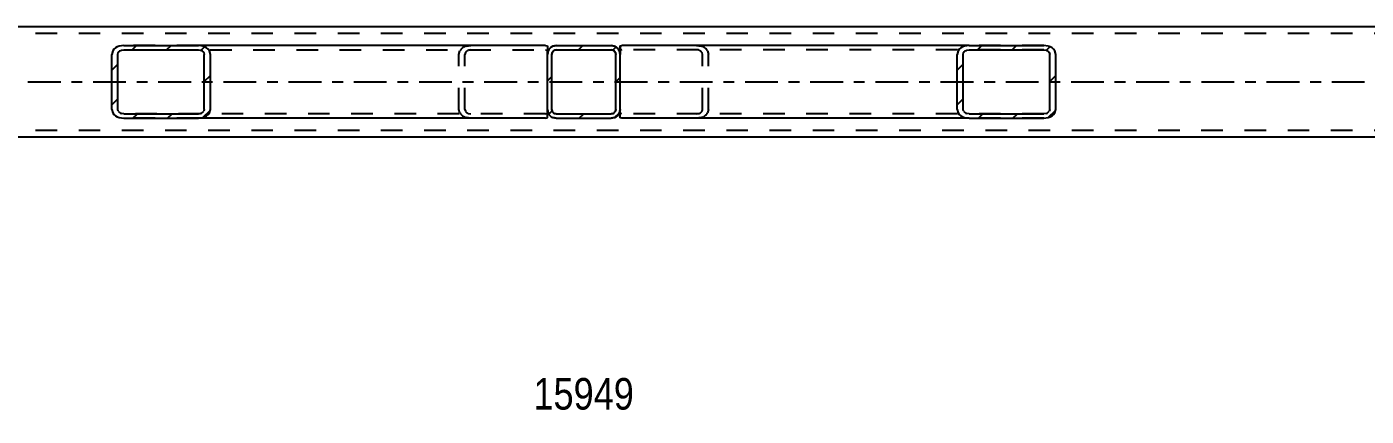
# Model space of a CAD drawing. Header units: millimetres. Extents: x -109 to 1080, y -501 to 340.
# Drawn here: x 267.6 to 389.2, y -387.9 to -352.6 of the extents above; entities that cross this region are included whole.
import ezdxf

# ---------------------------------------------------------------- set-up
doc = ezdxf.new("R2010")
doc.units = ezdxf.units.MM
doc.linetypes.add('DXK_LINE_DOT2', pattern=[3.9198, 1.9599, -1.9599])
doc.linetypes.add('DXK_LINE_DOT3', pattern=[5.9187, 2.979, -0.9799, 0.9799, -0.9799])
doc.styles.add('Arial Narrow', font='ARIALN.TTF', dxfattribs={"height": 0.2})

# ---------------------------------------------------------------- blocks, each defined once
blk = doc.blocks.new('Part-389666448-3709 - 3640')
at = {"linetype": 'Continuous'}
h = blk.add_hatch(dxfattribs=at)
h.set_pattern_fill('', scale=0.7, style=0, pattern_type=0)
h.set_pattern_definition([(45, (360.3828, -360.8155), (-1.57154, 1.57154), [])])
h.paths.add_polyline_path([(359.97, -360.88), (360.38, -360.82), (360.73, -360.64), (360.97, -360.38), (361.05, -360.08), (361.05, -355.08), (360.97, -354.77), (360.73, -354.51), (360.38, -354.34), (359.97, -354.28), (353.19, -354.28), (352.78, -354.34), (352.43, -354.51), (352.19, -354.77), (352.11, -355.08), (352.11, -360.08), (352.19, -360.38), (352.43, -360.64), (352.78, -360.82), (353.19, -360.88)])
h.paths.add_polyline_path([(352.99, -360.45), (352.81, -360.36), (352.69, -360.23), (352.65, -360.08), (352.65, -355.08), (352.69, -354.92), (352.81, -354.79), (352.99, -354.71), (353.19, -354.68), (359.97, -354.68), (360.18, -354.71), (360.35, -354.79), (360.47, -354.92), (360.51, -355.08), (360.51, -360.08), (360.47, -360.23), (360.35, -360.36), (360.18, -360.45), (359.97, -360.48), (353.19, -360.48)])
at = {"color": 2, "linetype": 'Continuous'}
for p, q in [((321.51, -354.3), (321.68, -354.28)), ((321.51, -354.3), (321.51, -355.08)), ((353.19, -354.28), (321.68, -354.28)), ((352.19, -354.77), (352.11, -355.08)), ((352.65, -355.08), (352.69, -354.92)), ((353.19, -354.28), (352.78, -354.34)), ((352.99, -354.71), (353.19, -354.68)), ((353.19, -354.28), (359.97, -354.28)), ((353.19, -354.68), (359.97, -354.68)), ((360.38, -354.34), (359.97, -354.28)), ((359.97, -354.68), (360.18, -354.71)), ((360.47, -354.92), (360.51, -355.08)), ((361.05, -355.08), (360.97, -354.77)), ((352.11, -360.08), (352.11, -355.08)), ((352.65, -360.08), (352.65, -355.08)), ((360.51, -360.08), (360.51, -355.08)), ((361.05, -360.08), (361.05, -355.08)), ((321.51, -360.82), (321.51, -360.08)), ((321.51, -360.85), (321.51, -360.82)), ((321.68, -360.88), (321.51, -360.85)), ((353.19, -360.88), (321.68, -360.88)), ((352.11, -360.08), (352.19, -360.38)), ((352.69, -360.23), (352.65, -360.08)), ((352.78, -360.82), (353.19, -360.88)), ((353.19, -360.48), (352.99, -360.45)), ((353.19, -360.48), (359.97, -360.48)), ((353.19, -360.88), (359.97, -360.88)), ((360.18, -360.45), (359.97, -360.48)), ((359.97, -360.88), (360.38, -360.82)), ((360.51, -360.08), (360.47, -360.23)), ((360.97, -360.38), (361.05, -360.08))]:
    blk.add_line(p, q, dxfattribs=at)
at = {"color": 7, "linetype": 'DXK_LINE_DOT2'}
for p, q in [((321.51, -354.7), (321.51, -354.3)), ((321.68, -354.68), (321.51, -354.7)), ((359.97, -354.68), (321.68, -354.68)), ((328.45, -354.28), (328.87, -354.34)), ((328.66, -354.71), (328.45, -354.68)), ((328.99, -355.08), (328.95, -354.92)), ((329.45, -354.77), (329.54, -355.08)), ((359.97, -354.28), (353.19, -354.28)), ((321.51, -360.64), (321.51, -355.08)), ((328.99, -360.08), (328.99, -355.08)), ((329.54, -360.08), (329.54, -355.08)), ((321.68, -360.48), (321.51, -360.45)), ((359.97, -360.48), (321.68, -360.48)), ((328.45, -360.48), (328.66, -360.45)), ((328.87, -360.82), (328.45, -360.88)), ((328.95, -360.23), (328.99, -360.08)), ((329.54, -360.08), (329.45, -360.38)), ((359.97, -360.88), (353.19, -360.88))]:
    blk.add_line(p, q, dxfattribs=at)
for centre, radius, start, end in [((328.53, -355.19), 0.495, 31.9779, 75.1661), ((328.61, -355.29), 0.991, 31.9779, 75.1661), ((328.53, -359.97), 0.495, 284.8339, 328.0221), ((328.61, -359.86), 0.991, 284.8339, 328.0221)]:
    blk.add_arc(centre, radius, start, end, dxfattribs=at)
at = {"color": 2, "linetype": 'Continuous'}
for centre, radius, start, end in [((353.03, -355.29), 0.991, 104.8339, 148.0221), ((353.11, -355.19), 0.495, 104.8339, 148.0221), ((360.05, -355.19), 0.495, 31.9779, 75.1661), ((360.13, -355.29), 0.991, 31.9779, 75.1661), ((353.03, -359.86), 0.991, 211.9779, 255.1661), ((353.11, -359.97), 0.495, 211.9779, 255.1661), ((360.05, -359.97), 0.495, 284.8339, 328.0221), ((360.13, -359.86), 0.991, 284.8339, 328.0221)]:
    blk.add_arc(centre, radius, start, end, dxfattribs=at)
blk = doc.blocks.new('Part-389666448-3649 - 3640')
at = {"color": 2, "linetype": 'Continuous'}
for p, q in [((461.54, -352.58), (174.87, -352.58)), ((623.18, -362.58), (13.24, -362.58))]:
    blk.add_line(p, q, dxfattribs=at)
at = {"color": 7, "linetype": 'DXK_LINE_DOT2'}
for p, q in [((623.18, -353.18), (13.24, -353.18)), ((623.18, -361.98), (13.24, -361.98))]:
    blk.add_line(p, q, dxfattribs=at)
at = {"color": 7, "linetype": 'DXK_LINE_DOT3'}
blk.add_line((13.24, -357.58), (623.18, -357.58), dxfattribs=at)
blk = doc.blocks.new('Part-389666448-3762 - 3640')
at = {"linetype": 'Continuous'}
h = blk.add_hatch(dxfattribs=at)
h.set_pattern_fill('', scale=0.7, style=0, pattern_type=0)
h.set_pattern_definition([(45, (321.014, -360.8155), (-1.57154, 1.57154), [])])
h.paths.add_polyline_path([(320.71, -360.88), (321.01, -360.82), (321.27, -360.64), (321.45, -360.38), (321.51, -360.08), (321.51, -355.08), (321.45, -354.77), (321.27, -354.51), (321.01, -354.34), (320.71, -354.28), (315.71, -354.28), (315.4, -354.34), (315.14, -354.51), (314.97, -354.77), (314.91, -355.08), (314.91, -360.08), (314.97, -360.38), (315.14, -360.64), (315.4, -360.82), (315.71, -360.88)])
h.paths.add_polyline_path([(315.55, -360.45), (315.43, -360.36), (315.34, -360.23), (315.31, -360.08), (315.31, -355.08), (315.34, -354.92), (315.43, -354.79), (315.55, -354.71), (315.71, -354.68), (320.71, -354.68), (320.86, -354.71), (320.99, -354.79), (321.08, -354.92), (321.11, -355.08), (321.11, -360.08), (321.08, -360.23), (320.99, -360.36), (320.86, -360.45), (320.71, -360.48), (315.71, -360.48)])
at = {"color": 7, "linetype": 'DXK_LINE_DOT2'}
for p, q in [((314.91, -355.08), (314.97, -354.77)), ((315.34, -354.92), (315.31, -355.08)), ((315.4, -354.34), (315.71, -354.28)), ((315.71, -354.68), (315.55, -354.71)), ((315.71, -354.28), (320.71, -354.28)), ((315.71, -354.68), (320.71, -354.68)), ((320.71, -354.28), (321.01, -354.34)), ((320.86, -354.71), (320.71, -354.68)), ((321.11, -355.08), (321.08, -354.92)), ((321.45, -354.77), (321.51, -355.08)), ((314.91, -360.08), (314.91, -355.08)), ((315.31, -360.08), (315.31, -355.08)), ((321.11, -360.08), (321.11, -355.08)), ((321.51, -360.08), (321.51, -355.08)), ((314.97, -360.38), (314.91, -360.08)), ((315.31, -360.08), (315.34, -360.23)), ((315.71, -360.88), (315.4, -360.82)), ((315.55, -360.45), (315.71, -360.48)), ((315.71, -360.48), (320.71, -360.48)), ((315.71, -360.88), (320.71, -360.88)), ((320.71, -360.48), (320.86, -360.45)), ((321.01, -360.82), (320.71, -360.88)), ((321.08, -360.23), (321.11, -360.08)), ((321.51, -360.08), (321.45, -360.38))]:
    blk.add_line(p, q, dxfattribs=at)
at = {"color": 2, "linetype": 'Continuous'}
for p, q in [((314.97, -354.77), (314.91, -355.08)), ((315.31, -355.08), (315.34, -354.92)), ((315.71, -354.28), (315.4, -354.34)), ((315.55, -354.71), (315.71, -354.68)), ((315.71, -354.28), (320.71, -354.28)), ((315.71, -354.68), (320.71, -354.68)), ((321.01, -354.34), (320.71, -354.28)), ((320.71, -354.68), (320.86, -354.71)), ((321.08, -354.92), (321.11, -355.08)), ((321.51, -355.08), (321.45, -354.77)), ((314.91, -360.08), (314.91, -355.08)), ((315.31, -360.08), (315.31, -355.08)), ((321.11, -360.08), (321.11, -355.08)), ((321.51, -360.08), (321.51, -355.08)), ((314.91, -360.08), (314.97, -360.38)), ((315.34, -360.23), (315.31, -360.08)), ((315.4, -360.82), (315.71, -360.88)), ((315.71, -360.48), (315.55, -360.45)), ((315.71, -360.48), (320.71, -360.48)), ((315.71, -360.88), (320.71, -360.88)), ((320.86, -360.45), (320.71, -360.48)), ((320.71, -360.88), (321.01, -360.82)), ((321.11, -360.08), (321.08, -360.23)), ((321.45, -360.38), (321.51, -360.08))]:
    blk.add_line(p, q, dxfattribs=at)
at = {"color": 7, "linetype": 'DXK_LINE_DOT2'}
for centre, radius, start, end in [((315.71, -355.08), 0.8, 112.5, 157.5), ((315.71, -355.08), 0.4, 112.5, 157.5), ((320.71, -355.08), 0.4, 22.5, 67.5), ((320.71, -355.08), 0.8, 22.5, 67.5), ((315.71, -360.08), 0.8, 202.5, 247.5), ((315.71, -360.08), 0.4, 202.5, 247.5), ((320.71, -360.08), 0.4, 292.5, 337.5), ((320.71, -360.08), 0.8, 292.5, 337.5)]:
    blk.add_arc(centre, radius, start, end, dxfattribs=at)
at = {"color": 2, "linetype": 'Continuous'}
for centre, radius, start, end in [((315.71, -355.08), 0.8, 112.5, 157.5), ((315.71, -355.08), 0.4, 112.5, 157.5), ((320.71, -355.08), 0.4, 22.5, 67.5), ((320.71, -355.08), 0.8, 22.5, 67.5), ((315.71, -360.08), 0.8, 202.5, 247.5), ((315.71, -360.08), 0.4, 202.5, 247.5), ((320.71, -360.08), 0.4, 292.5, 337.5), ((320.71, -360.08), 0.8, 292.5, 337.5)]:
    blk.add_arc(centre, radius, start, end, dxfattribs=at)
blk = doc.blocks.new('Part-389666448-3786 - 3640')
at = {"linetype": 'Continuous'}
h = blk.add_hatch(dxfattribs=at)
h.set_pattern_fill('', scale=0.7, style=0, pattern_type=0)
h.set_pattern_definition([(45, (283.6376, -360.8155), (-1.57154, 1.57154), [])])
h.paths.add_polyline_path([(283.22, -360.88), (283.64, -360.82), (283.99, -360.64), (284.22, -360.38), (284.31, -360.08), (284.31, -355.08), (284.22, -354.77), (283.99, -354.51), (283.64, -354.34), (283.22, -354.28), (276.45, -354.28), (276.03, -354.34), (275.68, -354.51), (275.45, -354.77), (275.36, -355.08), (275.36, -360.08), (275.45, -360.38), (275.68, -360.64), (276.03, -360.82), (276.45, -360.88)])
h.paths.add_polyline_path([(276.24, -360.45), (276.06, -360.36), (275.95, -360.23), (275.91, -360.08), (275.91, -355.08), (275.95, -354.92), (276.06, -354.79), (276.24, -354.71), (276.45, -354.68), (283.22, -354.68), (283.43, -354.71), (283.61, -354.79), (283.72, -354.92), (283.76, -355.08), (283.76, -360.08), (283.72, -360.23), (283.61, -360.36), (283.43, -360.45), (283.22, -360.48), (276.45, -360.48)])
at = {"color": 2, "linetype": 'Continuous'}
for p, q in [((275.45, -354.77), (275.36, -355.08)), ((275.91, -355.08), (275.95, -354.92)), ((276.45, -354.28), (276.03, -354.34)), ((276.24, -354.71), (276.45, -354.68)), ((276.45, -354.28), (283.22, -354.28)), ((276.45, -354.68), (283.22, -354.68)), ((314.74, -354.28), (283.22, -354.28)), ((283.64, -354.34), (283.22, -354.28)), ((283.22, -354.68), (283.43, -354.71)), ((283.72, -354.92), (283.76, -355.08)), ((284.31, -355.08), (284.22, -354.77)), ((314.74, -354.28), (314.91, -354.3)), ((314.91, -354.3), (314.91, -354.34)), ((314.91, -354.34), (314.91, -354.51)), ((314.91, -354.51), (314.91, -355.08)), ((275.36, -360.08), (275.36, -355.08)), ((275.91, -360.08), (275.91, -355.08)), ((283.76, -360.08), (283.76, -355.08)), ((284.31, -360.08), (284.31, -355.08)), ((275.36, -360.08), (275.45, -360.38)), ((275.95, -360.23), (275.91, -360.08)), ((276.03, -360.82), (276.45, -360.88)), ((276.45, -360.48), (276.24, -360.45)), ((276.45, -360.48), (283.22, -360.48)), ((276.45, -360.88), (283.22, -360.88)), ((283.43, -360.45), (283.22, -360.48)), ((283.22, -360.88), (283.64, -360.82)), ((314.74, -360.88), (283.22, -360.88)), ((283.76, -360.08), (283.72, -360.23)), ((284.22, -360.38), (284.31, -360.08)), ((314.74, -360.88), (314.91, -360.85)), ((314.91, -360.85), (314.91, -360.08))]:
    blk.add_line(p, q, dxfattribs=at)
at = {"color": 7, "linetype": 'DXK_LINE_DOT2'}
for p, q in [((283.22, -354.28), (276.45, -354.28)), ((276.45, -354.68), (314.74, -354.68)), ((306.88, -355.08), (306.96, -354.77)), ((307.46, -354.92), (307.42, -355.08)), ((307.55, -354.34), (307.96, -354.28)), ((307.96, -354.68), (307.76, -354.71)), ((314.74, -354.68), (314.91, -354.7)), ((314.91, -354.51), (314.91, -354.7)), ((314.91, -360.08), (314.91, -354.77)), ((306.88, -360.08), (306.88, -355.08)), ((307.42, -360.08), (307.42, -355.08)), ((314.74, -360.48), (276.45, -360.48)), ((283.22, -360.88), (276.45, -360.88)), ((306.96, -360.38), (306.88, -360.08)), ((307.42, -360.08), (307.46, -360.23)), ((307.96, -360.88), (307.55, -360.82)), ((307.76, -360.45), (307.96, -360.48)), ((314.74, -360.48), (314.91, -360.45))]:
    blk.add_line(p, q, dxfattribs=at)
at = {"color": 2, "linetype": 'Continuous'}
for centre, radius, start, end in [((276.29, -355.29), 0.991, 104.8339, 148.0221), ((276.37, -355.19), 0.495, 104.8339, 148.0221), ((283.3, -355.19), 0.495, 31.9779, 75.1661), ((283.38, -355.29), 0.991, 31.9779, 75.1661), ((276.29, -359.86), 0.991, 211.9779, 255.1661), ((276.37, -359.97), 0.495, 211.9779, 255.1661), ((283.3, -359.97), 0.495, 284.8339, 328.0221), ((283.38, -359.86), 0.991, 284.8339, 328.0221)]:
    blk.add_arc(centre, radius, start, end, dxfattribs=at)
at = {"color": 7, "linetype": 'DXK_LINE_DOT2'}
for centre, radius, start, end in [((307.8, -355.29), 0.991, 104.8339, 148.0221), ((307.88, -355.19), 0.495, 104.8339, 148.0221), ((307.8, -359.86), 0.991, 211.9779, 255.1661), ((307.88, -359.97), 0.495, 211.9779, 255.1661)]:
    blk.add_arc(centre, radius, start, end, dxfattribs=at)
blk = doc.blocks.new('StraightDimension-389666448-3828 - 3640')
at = {"color": 0}
blk.add_wipeout([(323.38, -387.92), (323.38, -383.72), (313.04, -383.72), (313.04, -387.92)], dxfattribs=at)
at = {"color": 3, "style": 'Arial Narrow'}
blk.add_text('15949', height=2.863, dxfattribs=at).set_placement((313.64, -387.32))

msp = doc.modelspace()

# ---------------------------------------------------------------- block references
for name in ['Part-389666448-3649 - 3640', 'Part-389666448-3786 - 3640', 'Part-389666448-3762 - 3640', 'Part-389666448-3709 - 3640', 'StraightDimension-389666448-3828 - 3640']:
    msp.add_blockref(name, (0, 0))

doc.saveas('drawing.dxf')
